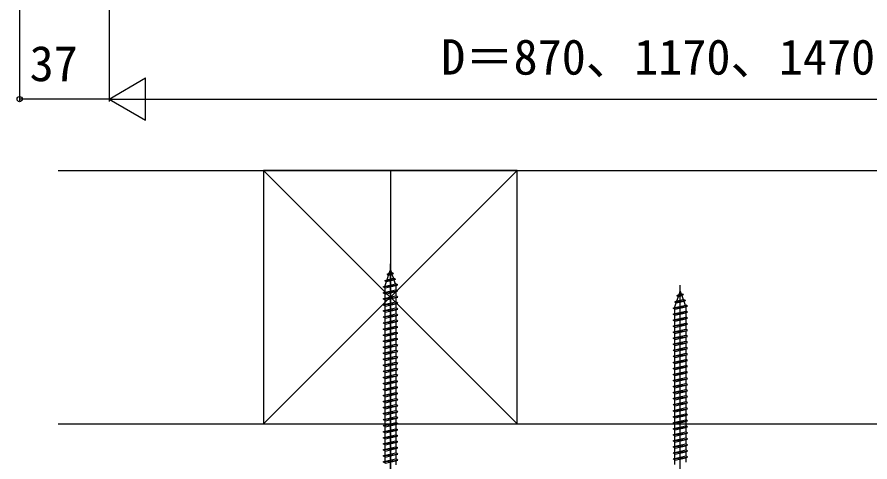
# Model space of a CAD drawing. Units: millimetres, scale not verified. Extents: x -875 to 875, y -1305 to 1297.
# Drawn here: x -655.1 to -302, y -490.9 to -306.7 of the extents above; entities that cross this region are included whole.
import ezdxf
from ezdxf.enums import TextEntityAlignment as Align

# ---------------------------------------------------------------- set-up
doc = ezdxf.new("R2010")
doc.units = ezdxf.units.MM
doc.header["$LTSCALE"] = 8
for name, color, linetype in [('0-4_YKK_12', 2, 'Continuous'), ('0-5_YKK_13', 4, 'Continuous'), ('0-6_YKK_D', 6, 'Continuous'), ('0-8_YSS_K', 3, 'Continuous')]:
    doc.layers.add(name, color=color, linetype=linetype)
doc.styles.add('ＭＳ ゴシック', font='')
doc.styles.get('ＭＳ ゴシック').set_extended_font_data('MS Gothic')

msp = doc.modelspace()

# ---------------------------------------------------------------- linework, layer by layer
at = {"layer": '0-4_YKK_12'}
msp.add_line((-500.5, -370.2), (-500.5, -1164.7), dxfattribs=at)
at = {"layer": '0-5_YKK_13'}
for p, q in [((-500.5, -527.9), (-500.5, -408.899)), ((-501.914, -413.202), (-500.966, -412.754)), ((-501.914, -413.202), (-499.203, -412.863)), ((-500.966, -412.754), (-500.5, -411.4)), ((-500.966, -412.754), (-500.1, -412.561)), ((-500.5, -411.4), (-500.1, -412.561)), ((-499.203, -412.863), (-500.1, -412.561)), ((-499.203, -412.863), (-499.86, -413.258)), ((-502.813, -415.814), (-498.378, -415.26)), ((-502.813, -415.814), (-501.898, -415.461)), ((-502.813, -415.814), (-502.178, -416.273)), ((-502.75, -417.934), (-502.178, -416.273)), ((-502.178, -416.273), (-499.061, -415.58)), ((-501.914, -413.202), (-501.246, -413.566)), ((-501.898, -415.461), (-501.246, -413.566)), ((-501.898, -415.461), (-499.301, -414.883)), ((-501.246, -413.566), (-499.86, -413.258)), ((-499.86, -413.258), (-499.301, -414.883)), ((-498.378, -415.26), (-499.301, -414.883)), ((-498.378, -415.26), (-499.061, -415.58)), ((-499.061, -415.58), (-498.501, -417.206)), ((-503.5, -418.4), (-497.5, -417.65)), ((-503.5, -420.9), (-497.5, -420.15)), ((-502.75, -418.15), (-498.25, -417.15)), ((-502.75, -418.15), (-502.75, -417.934)), ((-502.75, -420.65), (-502.75, -418.9)), ((-502.75, -420.65), (-498.25, -419.65)), ((-498.261, -417.902), (-498.25, -417.934)), ((-498.25, -417.934), (-498.25, -419.65)), ((-380.5, -516.7), (-380.5, -417.7)), ((-503.5, -423.4), (-497.5, -422.65)), ((-502.75, -423.15), (-502.75, -421.4)), ((-502.75, -423.15), (-498.25, -422.15)), ((-498.25, -420.4), (-498.25, -422.15)), ((-498.25, -422.9), (-498.25, -424.65)), ((-381.914, -422.002), (-380.966, -421.554)), ((-381.914, -422.002), (-379.203, -421.663)), ((-381.914, -422.002), (-381.246, -422.366)), ((-381.898, -424.261), (-381.246, -422.366)), ((-381.898, -424.261), (-379.301, -423.683)), ((-381.246, -422.366), (-379.86, -422.058)), ((-380.966, -421.554), (-380.5, -420.2)), ((-380.966, -421.554), (-380.1, -421.361)), ((-380.5, -420.2), (-380.1, -421.361)), ((-379.203, -421.663), (-380.1, -421.361)), ((-379.203, -421.663), (-379.86, -422.058)), ((-379.86, -422.058), (-379.301, -423.683)), ((-378.378, -424.06), (-379.301, -423.683)), ((-503.5, -425.9), (-497.5, -425.15)), ((-502.75, -425.65), (-502.75, -423.9)), ((-502.75, -425.65), (-498.25, -424.65)), ((-502.75, -428.15), (-502.75, -426.4)), ((-502.75, -428.15), (-498.25, -427.15)), ((-498.25, -425.4), (-498.25, -427.15)), ((-383.5, -427.2), (-377.5, -426.45)), ((-382.813, -424.614), (-378.378, -424.06)), ((-382.813, -424.614), (-381.898, -424.261)), ((-382.813, -424.614), (-382.178, -425.073)), ((-382.75, -426.734), (-382.178, -425.073)), ((-382.75, -426.95), (-378.25, -425.95)), ((-382.75, -426.95), (-382.75, -426.734)), ((-382.178, -425.073), (-379.061, -424.38)), ((-378.378, -424.06), (-379.061, -424.38)), ((-379.061, -424.38), (-378.501, -426.006)), ((-378.261, -426.702), (-378.25, -426.734)), ((-378.25, -426.734), (-378.25, -428.45)), ((-503.5, -428.4), (-497.5, -427.65)), ((-503.5, -430.9), (-497.5, -430.15)), ((-502.75, -430.65), (-502.75, -428.9)), ((-502.75, -430.65), (-498.25, -429.65)), ((-498.25, -427.9), (-498.25, -429.65)), ((-498.25, -430.4), (-498.25, -432.15)), ((-383.5, -429.7), (-377.5, -428.95)), ((-382.75, -429.45), (-382.75, -427.7)), ((-382.75, -429.45), (-378.25, -428.45)), ((-382.75, -431.95), (-382.75, -430.2)), ((-378.25, -429.2), (-378.25, -430.95)), ((-503.5, -433.4), (-497.5, -432.65)), ((-502.75, -433.15), (-502.75, -431.4)), ((-502.75, -433.15), (-498.25, -432.15)), ((-502.75, -435.65), (-502.75, -433.9)), ((-498.25, -432.9), (-498.25, -434.65)), ((-383.5, -432.2), (-377.5, -431.45)), ((-383.5, -434.7), (-377.5, -433.95)), ((-382.75, -431.95), (-378.25, -430.95)), ((-382.75, -434.45), (-382.75, -432.7)), ((-382.75, -434.45), (-378.25, -433.45)), ((-378.25, -431.7), (-378.25, -433.45)), ((-378.25, -434.2), (-378.25, -435.95)), ((-503.5, -435.9), (-497.5, -435.15)), ((-503.5, -438.4), (-497.5, -437.65)), ((-502.75, -435.65), (-498.25, -434.65)), ((-502.75, -438.15), (-502.75, -436.4)), ((-502.75, -438.15), (-498.25, -437.15)), ((-498.25, -435.4), (-498.25, -437.15)), ((-383.5, -437.2), (-377.5, -436.45)), ((-382.75, -436.95), (-382.75, -435.2)), ((-382.75, -436.95), (-378.25, -435.95)), ((-378.25, -436.7), (-378.25, -438.45)), ((-503.5, -440.9), (-497.5, -440.15)), ((-502.75, -440.65), (-502.75, -438.9)), ((-502.75, -440.65), (-498.25, -439.65)), ((-498.25, -437.9), (-498.25, -439.65)), ((-498.25, -440.4), (-498.25, -442.15)), ((-383.5, -439.7), (-377.5, -438.95)), ((-382.75, -439.45), (-378.25, -438.45)), ((-382.75, -441.95), (-382.75, -440.2)), ((-382.75, -441.95), (-378.25, -440.95)), ((-378.25, -439.2), (-378.25, -440.95)), ((-503.5, -443.4), (-497.5, -442.65)), ((-502.75, -443.15), (-502.75, -441.4)), ((-502.75, -443.15), (-498.25, -442.15)), ((-502.75, -445.65), (-502.75, -443.9)), ((-502.75, -445.65), (-498.25, -444.65)), ((-498.25, -442.9), (-498.25, -444.65)), ((-383.5, -442.2), (-377.5, -441.45)), ((-383.5, -444.7), (-377.5, -443.95)), ((-382.75, -444.45), (-378.25, -443.45)), ((-378.25, -441.7), (-378.25, -443.45)), ((-378.25, -444.2), (-378.25, -445.95)), ((-503.5, -445.9), (-497.5, -445.15)), ((-503.5, -448.4), (-497.5, -447.65)), ((-502.75, -448.15), (-502.75, -446.4)), ((-502.75, -448.15), (-498.25, -447.15)), ((-498.25, -445.4), (-498.25, -447.15)), ((-498.25, -447.9), (-498.25, -449.65)), ((-383.5, -447.2), (-377.5, -446.45)), ((-382.75, -446.95), (-382.75, -445.2)), ((-382.75, -446.95), (-378.25, -445.95)), ((-382.75, -449.45), (-382.75, -447.7)), ((-378.25, -446.7), (-378.25, -448.45)), ((-503.5, -450.9), (-497.5, -450.15)), ((-502.75, -450.65), (-498.25, -449.65)), ((-502.75, -453.15), (-502.75, -451.4)), ((-498.25, -450.4), (-498.25, -452.15)), ((-383.5, -449.7), (-377.5, -448.95)), ((-383.5, -452.2), (-377.5, -451.45)), ((-382.75, -449.45), (-378.25, -448.45)), ((-382.75, -451.95), (-382.75, -450.2)), ((-382.75, -451.95), (-378.25, -450.95)), ((-378.25, -449.2), (-378.25, -450.95)), ((-378.25, -451.7), (-378.25, -453.45)), ((-503.5, -453.4), (-497.5, -452.65)), ((-503.5, -455.9), (-497.5, -455.15)), ((-502.75, -453.15), (-498.25, -452.15)), ((-502.75, -455.65), (-498.25, -454.65)), ((-498.25, -452.9), (-498.25, -454.65)), ((-498.25, -455.4), (-498.25, -457.15)), ((-383.5, -454.7), (-377.5, -453.95)), ((-382.75, -454.45), (-382.75, -452.7)), ((-382.75, -454.45), (-378.25, -453.45)), ((-382.75, -456.95), (-382.75, -455.2)), ((-378.25, -454.2), (-378.25, -455.95)), ((-503.5, -458.4), (-497.5, -457.65)), ((-502.75, -458.15), (-502.75, -456.4)), ((-502.75, -458.15), (-498.25, -457.15)), ((-502.75, -460.65), (-502.75, -458.9)), ((-498.25, -457.9), (-498.25, -459.65)), ((-383.5, -457.2), (-377.5, -456.45)), ((-383.5, -459.7), (-377.5, -458.95)), ((-382.75, -456.95), (-378.25, -455.95)), ((-382.75, -459.45), (-382.75, -457.7)), ((-382.75, -459.45), (-378.25, -458.45)), ((-378.25, -456.7), (-378.25, -458.45)), ((-503.5, -460.9), (-497.5, -460.15)), ((-502.75, -460.65), (-498.25, -459.65)), ((-502.75, -463.15), (-502.75, -461.4)), ((-502.75, -463.15), (-498.25, -462.15)), ((-498.25, -460.4), (-498.25, -462.15)), ((-383.5, -462.2), (-377.5, -461.45)), ((-382.75, -461.95), (-382.75, -460.2)), ((-382.75, -461.95), (-378.25, -460.95)), ((-378.25, -459.2), (-378.25, -460.95)), ((-378.25, -461.7), (-378.25, -463.45)), ((-503.5, -463.4), (-497.5, -462.65)), ((-503.5, -465.9), (-497.5, -465.15)), ((-502.75, -465.65), (-502.75, -463.9)), ((-502.75, -465.65), (-498.25, -464.65)), ((-498.25, -462.9), (-498.25, -464.65)), ((-498.25, -465.4), (-498.25, -467.15)), ((-383.5, -464.7), (-377.5, -463.95)), ((-382.75, -464.45), (-378.25, -463.45)), ((-382.75, -466.95), (-382.75, -465.2)), ((-382.75, -466.95), (-378.25, -465.95)), ((-378.25, -464.2), (-378.25, -465.95)), ((-503.5, -468.4), (-497.5, -467.65)), ((-502.75, -468.15), (-502.75, -466.4)), ((-502.75, -468.15), (-498.25, -467.15)), ((-502.75, -470.65), (-502.75, -468.9)), ((-498.25, -467.9), (-498.25, -469.65)), ((-383.5, -467.2), (-377.5, -466.45)), ((-383.5, -469.7), (-377.5, -468.95)), ((-382.75, -469.45), (-378.25, -468.45)), ((-378.25, -466.7), (-378.25, -468.45)), ((-378.25, -469.2), (-378.25, -470.95)), ((-503.5, -470.9), (-497.5, -470.15)), ((-503.5, -473.4), (-497.5, -472.65)), ((-502.75, -470.65), (-498.25, -469.65)), ((-502.75, -473.15), (-502.75, -471.4)), ((-502.75, -473.15), (-498.25, -472.15)), ((-498.25, -470.4), (-498.25, -472.15)), ((-498.25, -472.9), (-498.25, -474.65)), ((-383.5, -472.2), (-377.5, -471.45)), ((-382.75, -471.95), (-382.75, -470.2)), ((-382.75, -471.95), (-378.25, -470.95)), ((-382.75, -474.45), (-382.75, -472.7)), ((-378.25, -471.7), (-378.25, -473.45)), ((-503.5, -475.9), (-497.5, -475.15)), ((-502.75, -475.65), (-498.25, -474.65)), ((-502.75, -478.15), (-502.75, -476.4)), ((-498.25, -475.4), (-498.25, -477.15)), ((-383.5, -474.7), (-377.5, -473.95)), ((-383.5, -477.2), (-377.5, -476.45)), ((-382.75, -474.45), (-378.25, -473.45)), ((-382.75, -476.95), (-382.75, -475.2)), ((-382.75, -476.95), (-378.25, -475.95)), ((-378.25, -474.2), (-378.25, -475.95)), ((-503.5, -478.4), (-497.5, -477.65)), ((-503.5, -480.9), (-497.5, -480.15)), ((-502.75, -478.15), (-498.25, -477.15)), ((-502.75, -480.65), (-498.25, -479.65)), ((-498.25, -477.9), (-498.25, -479.65)), ((-383.5, -479.7), (-377.5, -478.95)), ((-382.75, -479.45), (-382.75, -477.7)), ((-382.75, -479.45), (-378.25, -478.45)), ((-378.25, -476.7), (-378.25, -478.45)), ((-378.25, -479.2), (-378.25, -480.95)), ((-503.5, -483.4), (-497.5, -482.65)), ((-502.75, -483.15), (-502.75, -481.4)), ((-502.75, -483.15), (-498.25, -482.15)), ((-498.25, -480.4), (-498.25, -482.15)), ((-498.25, -482.9), (-498.25, -484.65)), ((-383.5, -482.2), (-377.5, -481.45)), ((-382.75, -481.95), (-382.75, -480.2)), ((-382.75, -481.95), (-378.25, -480.95)), ((-382.75, -484.45), (-382.75, -482.7)), ((-382.75, -484.45), (-378.25, -483.45)), ((-378.25, -481.7), (-378.25, -483.45)), ((-503.5, -485.9), (-497.5, -485.15)), ((-502.75, -485.65), (-502.75, -483.9)), ((-502.75, -485.65), (-498.25, -484.65)), ((-502.75, -488.15), (-502.75, -486.4)), ((-502.75, -488.15), (-498.25, -487.15)), ((-498.25, -485.4), (-498.25, -487.15)), ((-383.5, -484.7), (-377.5, -483.95)), ((-383.5, -487.2), (-377.5, -486.45)), ((-382.75, -486.95), (-382.75, -485.2)), ((-382.75, -486.95), (-378.25, -485.95)), ((-378.25, -484.2), (-378.25, -485.95)), ((-378.25, -486.7), (-378.25, -488.45)), ((-503.5, -488.4), (-497.5, -487.65)), ((-503.5, -490.9), (-497.5, -490.15)), ((-502.75, -490.65), (-502.75, -488.9)), ((-502.75, -490.65), (-498.25, -489.65)), ((-498.25, -487.9), (-498.25, -489.65)), ((-498.25, -490.4), (-498.25, -492.15)), ((-383.5, -489.7), (-377.5, -488.95)), ((-382.75, -489.45), (-382.75, -487.7)), ((-382.75, -489.45), (-378.25, -488.45)), ((-382.75, -491.95), (-382.75, -490.2)), ((-378.25, -489.2), (-378.25, -490.95))]:
    msp.add_line(p, q, dxfattribs=at)
for points in [[(-502.75, -418.9), (-503.5, -418.4), (-502.75, -418.15)], [(-502.75, -418.9), (-498.25, -417.9), (-497.5, -417.65), (-498.25, -417.15)], [(-502.75, -421.4), (-498.25, -420.4), (-497.5, -420.15), (-498.25, -419.65)], [(-502.75, -421.4), (-503.5, -420.9), (-502.75, -420.65)], [(-502.75, -423.9), (-503.5, -423.4), (-502.75, -423.15)], [(-502.75, -423.9), (-498.25, -422.9), (-497.5, -422.65), (-498.25, -422.15)], [(-502.75, -426.4), (-503.5, -425.9), (-502.75, -425.65)], [(-502.75, -426.4), (-498.25, -425.4), (-497.5, -425.15), (-498.25, -424.65)], [(-502.75, -428.9), (-498.25, -427.9), (-497.5, -427.65), (-498.25, -427.15)], [(-382.75, -427.7), (-383.5, -427.2), (-382.75, -426.95)], [(-382.75, -427.7), (-378.25, -426.7), (-377.5, -426.45), (-378.25, -425.95)], [(-502.75, -428.9), (-503.5, -428.4), (-502.75, -428.15)], [(-502.75, -431.4), (-503.5, -430.9), (-502.75, -430.65)], [(-502.75, -431.4), (-498.25, -430.4), (-497.5, -430.15), (-498.25, -429.65)], [(-382.75, -430.2), (-383.5, -429.7), (-382.75, -429.45)], [(-382.75, -430.2), (-378.25, -429.2), (-377.5, -428.95), (-378.25, -428.45)], [(-502.75, -433.9), (-503.5, -433.4), (-502.75, -433.15)], [(-502.75, -433.9), (-498.25, -432.9), (-497.5, -432.65), (-498.25, -432.15)], [(-382.75, -432.7), (-383.5, -432.2), (-382.75, -431.95)], [(-382.75, -432.7), (-378.25, -431.7), (-377.5, -431.45), (-378.25, -430.95)], [(-382.75, -435.2), (-378.25, -434.2), (-377.5, -433.95), (-378.25, -433.45)], [(-502.75, -436.4), (-503.5, -435.9), (-502.75, -435.65)], [(-502.75, -436.4), (-498.25, -435.4), (-497.5, -435.15), (-498.25, -434.65)], [(-502.75, -438.9), (-498.25, -437.9), (-497.5, -437.65), (-498.25, -437.15)], [(-382.75, -435.2), (-383.5, -434.7), (-382.75, -434.45)], [(-382.75, -439.45), (-382.75, -437.7), (-383.5, -437.2), (-382.75, -436.95)], [(-382.75, -437.7), (-378.25, -436.7), (-377.5, -436.45), (-378.25, -435.95)], [(-502.75, -438.9), (-503.5, -438.4), (-502.75, -438.15)], [(-502.75, -441.4), (-503.5, -440.9), (-502.75, -440.65)], [(-502.75, -441.4), (-498.25, -440.4), (-497.5, -440.15), (-498.25, -439.65)], [(-382.75, -440.2), (-383.5, -439.7), (-382.75, -439.45)], [(-382.75, -440.2), (-378.25, -439.2), (-377.5, -438.95), (-378.25, -438.45)], [(-382.75, -442.7), (-378.25, -441.7), (-377.5, -441.45), (-378.25, -440.95)], [(-502.75, -443.9), (-503.5, -443.4), (-502.75, -443.15)], [(-502.75, -443.9), (-498.25, -442.9), (-497.5, -442.65), (-498.25, -442.15)], [(-502.75, -446.4), (-498.25, -445.4), (-497.5, -445.15), (-498.25, -444.65)], [(-382.75, -444.45), (-382.75, -442.7), (-383.5, -442.2), (-382.75, -441.95)], [(-382.75, -445.2), (-383.5, -444.7), (-382.75, -444.45)], [(-382.75, -445.2), (-378.25, -444.2), (-377.5, -443.95), (-378.25, -443.45)], [(-502.75, -446.4), (-503.5, -445.9), (-502.75, -445.65)], [(-502.75, -450.65), (-502.75, -448.9), (-503.5, -448.4), (-502.75, -448.15)], [(-502.75, -448.9), (-498.25, -447.9), (-497.5, -447.65), (-498.25, -447.15)], [(-382.75, -447.7), (-383.5, -447.2), (-382.75, -446.95)], [(-382.75, -447.7), (-378.25, -446.7), (-377.5, -446.45), (-378.25, -445.95)], [(-502.75, -451.4), (-503.5, -450.9), (-502.75, -450.65)], [(-502.75, -451.4), (-498.25, -450.4), (-497.5, -450.15), (-498.25, -449.65)], [(-382.75, -450.2), (-383.5, -449.7), (-382.75, -449.45)], [(-382.75, -450.2), (-378.25, -449.2), (-377.5, -448.95), (-378.25, -448.45)], [(-382.75, -452.7), (-378.25, -451.7), (-377.5, -451.45), (-378.25, -450.95)], [(-502.75, -455.65), (-502.75, -453.9), (-503.5, -453.4), (-502.75, -453.15)], [(-502.75, -453.9), (-498.25, -452.9), (-497.5, -452.65), (-498.25, -452.15)], [(-502.75, -456.4), (-498.25, -455.4), (-497.5, -455.15), (-498.25, -454.65)], [(-382.75, -452.7), (-383.5, -452.2), (-382.75, -451.95)], [(-382.75, -455.2), (-383.5, -454.7), (-382.75, -454.45)], [(-382.75, -455.2), (-378.25, -454.2), (-377.5, -453.95), (-378.25, -453.45)], [(-502.75, -456.4), (-503.5, -455.9), (-502.75, -455.65)], [(-502.75, -458.9), (-503.5, -458.4), (-502.75, -458.15)], [(-502.75, -458.9), (-498.25, -457.9), (-497.5, -457.65), (-498.25, -457.15)], [(-382.75, -457.7), (-383.5, -457.2), (-382.75, -456.95)], [(-382.75, -457.7), (-378.25, -456.7), (-377.5, -456.45), (-378.25, -455.95)], [(-382.75, -460.2), (-378.25, -459.2), (-377.5, -458.95), (-378.25, -458.45)], [(-502.75, -461.4), (-503.5, -460.9), (-502.75, -460.65)], [(-502.75, -461.4), (-498.25, -460.4), (-497.5, -460.15), (-498.25, -459.65)], [(-502.75, -463.9), (-498.25, -462.9), (-497.5, -462.65), (-498.25, -462.15)], [(-382.75, -460.2), (-383.5, -459.7), (-382.75, -459.45)], [(-382.75, -464.45), (-382.75, -462.7), (-383.5, -462.2), (-382.75, -461.95)], [(-382.75, -462.7), (-378.25, -461.7), (-377.5, -461.45), (-378.25, -460.95)], [(-502.75, -463.9), (-503.5, -463.4), (-502.75, -463.15)], [(-502.75, -466.4), (-503.5, -465.9), (-502.75, -465.65)], [(-502.75, -466.4), (-498.25, -465.4), (-497.5, -465.15), (-498.25, -464.65)], [(-382.75, -465.2), (-383.5, -464.7), (-382.75, -464.45)], [(-382.75, -465.2), (-378.25, -464.2), (-377.5, -463.95), (-378.25, -463.45)], [(-382.75, -467.7), (-378.25, -466.7), (-377.5, -466.45), (-378.25, -465.95)], [(-502.75, -468.9), (-503.5, -468.4), (-502.75, -468.15)], [(-502.75, -468.9), (-498.25, -467.9), (-497.5, -467.65), (-498.25, -467.15)], [(-382.75, -469.45), (-382.75, -467.7), (-383.5, -467.2), (-382.75, -466.95)], [(-382.75, -470.2), (-383.5, -469.7), (-382.75, -469.45)], [(-382.75, -470.2), (-378.25, -469.2), (-377.5, -468.95), (-378.25, -468.45)], [(-502.75, -471.4), (-503.5, -470.9), (-502.75, -470.65)], [(-502.75, -471.4), (-498.25, -470.4), (-497.5, -470.15), (-498.25, -469.65)], [(-502.75, -473.9), (-498.25, -472.9), (-497.5, -472.65), (-498.25, -472.15)], [(-382.75, -472.7), (-383.5, -472.2), (-382.75, -471.95)], [(-382.75, -472.7), (-378.25, -471.7), (-377.5, -471.45), (-378.25, -470.95)], [(-502.75, -475.65), (-502.75, -473.9), (-503.5, -473.4), (-502.75, -473.15)], [(-502.75, -476.4), (-503.5, -475.9), (-502.75, -475.65)], [(-502.75, -476.4), (-498.25, -475.4), (-497.5, -475.15), (-498.25, -474.65)], [(-382.75, -475.2), (-383.5, -474.7), (-382.75, -474.45)], [(-382.75, -475.2), (-378.25, -474.2), (-377.5, -473.95), (-378.25, -473.45)], [(-382.75, -477.7), (-378.25, -476.7), (-377.5, -476.45), (-378.25, -475.95)], [(-502.75, -480.65), (-502.75, -478.9), (-503.5, -478.4), (-502.75, -478.15)], [(-502.75, -478.9), (-498.25, -477.9), (-497.5, -477.65), (-498.25, -477.15)], [(-502.75, -481.4), (-498.25, -480.4), (-497.5, -480.15), (-498.25, -479.65)], [(-382.75, -477.7), (-383.5, -477.2), (-382.75, -476.95)], [(-382.75, -480.2), (-383.5, -479.7), (-382.75, -479.45)], [(-382.75, -480.2), (-378.25, -479.2), (-377.5, -478.95), (-378.25, -478.45)], [(-502.75, -481.4), (-503.5, -480.9), (-502.75, -480.65)], [(-502.75, -483.9), (-503.5, -483.4), (-502.75, -483.15)], [(-502.75, -483.9), (-498.25, -482.9), (-497.5, -482.65), (-498.25, -482.15)], [(-382.75, -482.7), (-383.5, -482.2), (-382.75, -481.95)], [(-382.75, -482.7), (-378.25, -481.7), (-377.5, -481.45), (-378.25, -480.95)], [(-382.75, -485.2), (-378.25, -484.2), (-377.5, -483.95), (-378.25, -483.45)], [(-502.75, -486.4), (-503.5, -485.9), (-502.75, -485.65)], [(-502.75, -486.4), (-498.25, -485.4), (-497.5, -485.15), (-498.25, -484.65)], [(-502.75, -488.9), (-498.25, -487.9), (-497.5, -487.65), (-498.25, -487.15)], [(-382.75, -485.2), (-383.5, -484.7), (-382.75, -484.45)], [(-382.75, -487.7), (-383.5, -487.2), (-382.75, -486.95)], [(-382.75, -487.7), (-378.25, -486.7), (-377.5, -486.45), (-378.25, -485.95)], [(-502.75, -488.9), (-503.5, -488.4), (-502.75, -488.15)], [(-502.75, -491.4), (-503.5, -490.9), (-502.75, -490.65)], [(-502.75, -491.4), (-498.25, -490.4), (-497.5, -490.15), (-498.25, -489.65)], [(-382.75, -490.2), (-383.5, -489.7), (-382.75, -489.45)], [(-382.75, -490.2), (-378.25, -489.2), (-377.5, -488.95), (-378.25, -488.45)]]:
    msp.add_lwpolyline(points, dxfattribs=at)
at = {"layer": '0-6_YKK_D'}
for p, q in [((-654, -261.4), (-654, -341.7)), ((-617, -271.7), (-617, -341.7)), ((-617, -271.7), (-617, -341.7)), ((-617, -340.7), (-601.845, -331.95)), ((-601.845, -349.45), (-601.845, -331.95)), ((-617, -340.7), (-654, -340.7)), ((-617, -340.7), (-601.845, -349.45)), ((-617, -340.7), (-586.689, -340.7)), ((-599.5, -340.7), (-34.5, -340.7))]:
    msp.add_line(p, q, dxfattribs=at)
msp.add_circle((-654, -340.7), 1.075, dxfattribs=at)
at = {"layer": '0-8_YSS_K'}
for p, q in [((-638, -370.2), (637, -370.2)), ((-553, -370.2), (-448, -475.2)), ((-448, -370.2), (-553, -475.2)), ((-638, -475.2), (637, -475.2))]:
    msp.add_line(p, q, dxfattribs=at)
msp.add_lwpolyline([(-553, -475.2), (-448, -475.2), (-448, -370.2), (-553, -370.2)], close=True, dxfattribs=at)

# ---------------------------------------------------------------- texts
at = {"layer": '0-6_YKK_D', "style": 'ＭＳ ゴシック'}
for s, p in [('D＝870、1170、1470、1770', (-479.5, -334.973)), ('37', (-649.875, -337.7))]:
    msp.add_text(s, height=14.66, dxfattribs=at).set_placement(p, align=Align.BOTTOM_LEFT)

doc.saveas('drawing.dxf')
